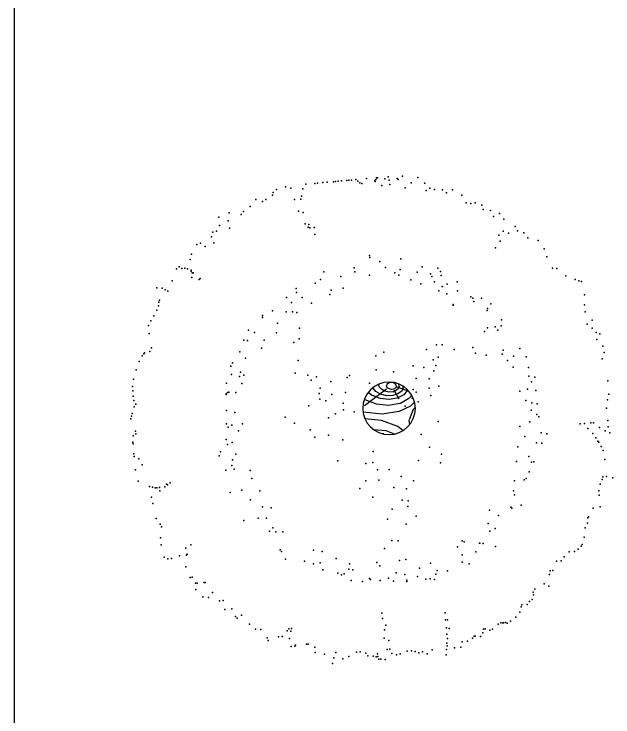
# Model space of a CAD drawing. Header units: inches. Extents: x 7658 to 73799, y 48 to 40262.
# Drawn here: x 34355 to 36069, y 12526 to 14540 of the extents above; entities that cross this region are included whole.
import ezdxf

# ---------------------------------------------------------------- set-up
doc = ezdxf.new("R2010")
doc.units = ezdxf.units.IN
doc.layers.add('www.cad-blocks.net', color=7, linetype='Continuous')
doc.styles.get("Standard").update_dxf_attribs({"font": 'arial.ttf'})

# ---------------------------------------------------------------- blocks, each defined once
blk = doc.blocks.new('A$C516926BB')
blk.add_line((22.968, 38.5194), (22.968, 0))
blk = doc.blocks.new('A$C1F537904')
for p, q in [((0.7323, 0.786), (0.6693, 0.7383)), ((0.7018, 0.7791), (0.6926, 0.7899)), ((0.6927, 0.7899), (0.6927, 0.7899)), ((0.7098, 0.8001), (0.7097, 0.7999)), ((0.7112, 0.7926), (0.7097, 0.7999)), ((0.7174, 0.7857), (0.7112, 0.7926)), ((0.7271, 0.7802), (0.7174, 0.7857)), ((0.7337, 0.8002), (0.7322, 0.7968)), ((0.733, 0.7931), (0.7322, 0.7968)), ((0.736, 0.7892), (0.733, 0.7931)), ((0.7375, 0.8035), (0.7337, 0.8002)), ((0.7404, 0.787), (0.736, 0.7892)), ((0.7422, 0.8048), (0.7375, 0.8035)), ((0.746, 0.7855), (0.7404, 0.787)), ((0.7479, 0.8051), (0.7421, 0.8048)), ((0.7517, 0.7859), (0.7459, 0.7855)), ((0.7535, 0.8037), (0.7479, 0.8051)), ((0.7553, 0.7873), (0.7517, 0.7859)), ((0.7567, 0.8016), (0.7535, 0.8037)), ((0.759, 0.7905), (0.7553, 0.7873)), ((0.7597, 0.7976), (0.7567, 0.8015)), ((0.7655, 0.7872), (0.7581, 0.7816)), ((0.7605, 0.794), (0.759, 0.7905)), ((0.7605, 0.794), (0.7597, 0.7977)), ((0.7923, 0.7809), (0.7626, 0.792)), ((0.7685, 0.7941), (0.7655, 0.7872)), ((0.7685, 0.7941), (0.767, 0.801)), ((0.7797, 0.7921), (0.7764, 0.7816)), ((0.7797, 0.792), (0.7794, 0.7947)), ((0.6919, 0.7673), (0.6798, 0.7769)), ((0.7138, 0.759), (0.6918, 0.7675)), ((0.7149, 0.7715), (0.7019, 0.7791)), ((0.7327, 0.7671), (0.7149, 0.7715)), ((0.7383, 0.7773), (0.7272, 0.7802)), ((0.7499, 0.7681), (0.7327, 0.7671)), ((0.7497, 0.778), (0.7383, 0.7773)), ((0.7581, 0.7816), (0.7497, 0.7779)), ((0.7641, 0.7729), (0.7499, 0.768)), ((0.7683, 0.7571), (0.7538, 0.7828)), ((0.782, 0.7702), (0.7628, 0.7604)), ((0.7764, 0.7816), (0.7641, 0.7729)), ((0.7926, 0.7836), (0.7821, 0.7702)), ((0.7927, 0.7841), (0.7926, 0.7836)), ((0.8042, 0.7692), (0.7959, 0.759)), ((0.671, 0.7552), (0.6689, 0.757)), ((0.7032, 0.7429), (0.6712, 0.7551)), ((0.7396, 0.7565), (0.7136, 0.7591)), ((0.7628, 0.7605), (0.7395, 0.7565)), ((0.7959, 0.759), (0.7717, 0.7452)), ((0.8124, 0.749), (0.8006, 0.7378)), ((0.738, 0.7396), (0.7029, 0.7431)), ((0.7715, 0.7452), (0.7378, 0.7395)), ((0.8006, 0.7378), (0.7682, 0.7222)), ((0.8088, 0.7282), (0.7967, 0.6979)), ((0.8145, 0.7333), (0.8088, 0.728)), ((0.6653, 0.7197), (0.6651, 0.7198)), ((0.7195, 0.7144), (0.6652, 0.7198)), ((0.7682, 0.7222), (0.7195, 0.7144)), ((0.7177, 0.6966), (0.6704, 0.7013)), ((0.764, 0.6794), (0.7177, 0.6966)), ((0.799, 0.6852), (0.7967, 0.6975)), ((0.7307, 0.6665), (0.6956, 0.67)), ((0.7546, 0.6574), (0.731, 0.6664)), ((0.7792, 0.6673), (0.7644, 0.679)), ((0.7232, 0.6577), (0.7232, 0.6599))]:
    blk.add_line(p, q)
blk.add_ellipse((0.7394, 0.7311), major_axis=(-0.0532, 0.0532), ratio=1, start_param=3.926991, end_param=10.210176)
for p in [(0.7034, 1.3918), (0.7059, 1.3921), (0.7366, 1.3949), (0.7778, 1.396), (0.822, 1.3923), (0.5012, 1.3734), (0.5268, 1.3757), (0.5345, 1.3764), (0.5498, 1.3778), (0.5626, 1.379), (0.5806, 1.3806), (0.5857, 1.3811), (0.5933, 1.3818), (0.6036, 1.3827), (0.6189, 1.3841), (0.624, 1.3846), (0.6317, 1.3853), (0.6445, 1.3865), (0.6501, 1.3818), (0.6557, 1.3772), (0.661, 1.3751), (0.6752, 1.3893), (0.699, 1.3837), (0.6992, 1.3811), (0.7013, 1.3865), (0.7182, 1.37), (0.7269, 1.3888), (0.7401, 1.3849), (0.7413, 1.3721), (0.7629, 1.3895), (0.7657, 1.3872), (0.8027, 1.3777), (0.8416, 1.3761), (0.4175, 1.358), (0.4426, 1.3655), (0.4584, 1.3618), (0.4921, 1.3597), (0.7859, 1.3633), (0.846, 1.3558), (0.8557, 1.3619), (0.869, 1.3579), (0.8923, 1.3575), (0.9207, 1.3575), (0.3582, 1.3295), (0.3865, 1.3295), (0.4061, 1.3416), (0.4079, 1.3494), (0.487, 1.3308), (0.4889, 1.3388), (0.9034, 1.3482), (0.9478, 1.3419), (0.3419, 1.3099), (0.3768, 1.3234), (0.4691, 1.3292), (0.9602, 1.3198), (0.9732, 1.3184), (0.986, 1.3196), (1.0046, 1.3135), (0.2816, 1.2915), (0.3226, 1.2952), (0.4798, 1.2966), (0.4931, 1.2927), (1.0084, 1.3009), (1.0293, 1.2977), (1.0558, 1.2898), (0.2519, 1.2785), (0.3156, 1.2869), (1.0386, 1.2805), (1.0677, 1.2728), (0.254, 1.2554), (0.2786, 1.268), (0.4987, 1.2597), (0.5073, 1.2501), (0.5092, 1.258), (0.5254, 1.2492), (1.1005, 1.2526), (0.2351, 1.2356), (0.2451, 1.2391), (0.283, 1.2478), (0.5127, 1.248), (0.5273, 1.2288), (1.0656, 1.2391), (1.0817, 1.2328), (1.1067, 1.2402), (1.1254, 1.2342), (0.2312, 1.2224), (1.0537, 1.2277), (1.0579, 1.21), (1.0579, 1.21), (1.137, 1.2198), (1.1661, 1.2121), (0.1893, 1.2006), (0.1993, 1.204), (0.213, 1.1949), (0.2379, 1.205), (1.0442, 1.1907), (0.1737, 1.1733), (0.6835, 1.1687), (1.1838, 1.1879), (0.17, 1.1575), (0.6845, 1.1629), (0.7134, 1.1517), (0.773, 1.1598), (1.191, 1.1654), (0.1311, 1.1307), (0.1383, 1.1365), (0.1465, 1.1321), (0.1542, 1.1328), (0.1621, 1.131), (0.6393, 1.1333), (0.7287, 1.1343), (0.7711, 1.1293), (0.834, 1.1368), (0.8788, 1.1324), (1.2068, 1.1332), (1.2198, 1.1319), (0.1728, 1.1268), (0.173, 1.1242), (0.176, 1.1193), (0.1786, 1.1195), (0.5523, 1.1227), (0.6017, 1.1086), (0.6413, 1.1221), (0.6833, 1.1124), (0.756, 1.1194), (0.767, 1.1128), (0.8196, 1.121), (0.8582, 1.1169), (0.8621, 1.1088), (0.8869, 1.1232), (0.8887, 1.1116), (1.245, 1.111), (0.1188, 1.0961), (0.1746, 1.1063), (0.1958, 1.1005), (0.1982, 1.1033), (0.5277, 1.0902), (0.5427, 1.1001), (0.8014, 1.0994), (0.8304, 1.088), (0.8697, 1.0936), (0.9346, 1.0938), (1.2718, 1.1005), (1.2824, 1.0963), (1.2903, 1.0944), (0.0741, 1.0765), (0.0898, 1.0753), (0.0979, 1.0709), (0.4733, 1.0747), (0.5733, 1.0699), (0.6077, 1.0759), (0.8817, 1.0682), (0.8918, 1.0805), (0.9061, 1.0874), (0.9357, 1.0677), (0.106, 1.0665), (0.4455, 1.049), (0.474, 1.063), (0.4902, 1.0491), (0.5699, 1.0577), (0.9046, 1.0593), (0.973, 1.051), (1.299, 1.0565), (0.0804, 1.0358), (0.0826, 1.0412), (0.46, 1.0346), (0.517, 1.0321), (0.9233, 1.0284), (0.9788, 1.0466), (0.9822, 1.0369), (1.0037, 1.0472), (1.0305, 1.0302), (1.299, 1.0281), (0.0749, 1.0121), (0.0788, 1.0253), (0.4055, 1.0108), (0.4451, 1.0074), (0.4633, 1.0079), (0.9226, 1.0268), (1.0203, 1.0117), (1.0211, 1.0171), (1.3008, 1.0077), (0.066, 0.9958), (0.377, 0.9967), (0.3772, 0.9916), (0.4754, 1.0058), (0.0505, 0.9686), (0.0505, 0.9686), (0.057, 0.9821), (0.4201, 0.9756), (1.06, 0.9675), (1.0615, 0.9852), (1.3066, 0.9721), (1.3211, 0.9837), (0.3366, 0.9549), (0.3541, 0.9484), (0.4169, 0.9474), (0.4834, 0.9608), (1.0126, 0.9515), (1.0207, 0.9618), (1.043, 0.9643), (1.0511, 0.955), (1.3206, 0.9604), (1.332, 0.9486), (0.0526, 0.9455), (0.3815, 0.9268), (0.4821, 0.9299), (1.3339, 0.9281), (1.3427, 0.9444), (0.3232, 0.9261), (0.3337, 0.9251), (0.4671, 0.92), (0.4671, 0.92), (0.8752, 0.9135), (0.8914, 0.913), (1.3511, 0.909), (0.0372, 0.8874), (0.0395, 0.8902), (0.0546, 0.8941), (0.0589, 0.9048), (0.3125, 0.8935), (0.3742, 0.9032), (0.7243, 0.8923), (0.8466, 0.8995), (0.9258, 0.8997), (0.9789, 0.9053), (0.9789, 0.9053), (0.9868, 0.8891), (1.0665, 0.8976), (1.1135, 0.9022), (1.3553, 0.8913), (0.0326, 0.8818), (0.3287, 0.875), (0.4796, 0.8681), (0.7016, 0.8814), (0.8653, 0.8705), (0.8804, 0.8778), (1.0173, 0.8839), (1.0629, 0.8859), (1.0786, 0.868), (1.0956, 0.8804), (1.1314, 0.879), (1.3492, 0.8728), (1.3492, 0.8728), (0.0237, 0.8655), (0.286, 0.8516), (0.2912, 0.8619), (0.8085, 0.853), (0.839, 0.8478), (0.8731, 0.8543), (1.0949, 0.8495), (1.1382, 0.8482), (0.0156, 0.8415), (0.2879, 0.8285), (0.3143, 0.8344), (0.324, 0.8263), (0.4708, 0.8322), (0.5072, 0.826), (0.7022, 0.8417), (0.7517, 0.8356), (0.8677, 0.8383), (0.0077, 0.8151), (0.3107, 0.8226), (0.5164, 0.8119), (0.5315, 0.8218), (0.5724, 0.8085), (0.6193, 0.8191), (0.6263, 0.8251), (0.8166, 0.817), (0.8546, 0.8154), (1.1398, 0.8231), (1.1476, 0.8069), (1.1566, 0.8201), (1.3653, 0.8097), (0.0044, 0.7941), (0.2743, 0.8037), (0.3182, 0.8024), (0.5423, 0.7888), (0.6837, 0.8028), (0.8538, 0.7891), (0.8814, 0.7948), (1.1357, 0.7863), (0.0056, 0.7813), (0.007, 0.7659), (0.273, 0.7728), (0.2732, 0.7709), (0.2771, 0.7764), (0.2806, 0.7778), (0.3009, 0.7766), (0.5395, 0.7732), (0.5758, 0.7706), (0.6151, 0.7763), (0.8081, 0.7852), (0.8171, 0.7773), (0.8591, 0.7675), (1.1137, 0.7805), (1.16, 0.7821), (1.3688, 0.7713), (0.0082, 0.7532), (0.5411, 0.7578), (0.5588, 0.7525), (0.6083, 0.7464), (0.8057, 0.7602), (0.8227, 0.75), (1.1305, 0.7532), (1.1484, 0.7473), (1.3651, 0.7555), (0.0098, 0.7352), (0.0142, 0.7434), (0.5096, 0.7387), (0.6086, 0.7266), (0.7853, 0.7369), (1.146, 0.7263), (1.1633, 0.7442), (1.3621, 0.732), (0.0019, 0.7087), (0.0038, 0.7166), (0.2739, 0.7249), (0.2977, 0.7188), (0.4415, 0.7059), (0.5859, 0.7156), (0.6391, 0.7213), (1.1621, 0.7133), (1.168, 0.7068), (0, 0.7008), (0.2738, 0.6865), (0.3201, 0.6872), (0.4684, 0.6889), (0.5657, 0.7038), (0.8804, 0.6937), (1.1426, 0.6929), (1.2862, 0.6864), (1.299, 0.6876), (1.317, 0.6892), (1.3246, 0.6899), (1.3653, 0.6962), (0.0135, 0.6659), (0.2784, 0.6771), (0.2889, 0.6829), (0.308, 0.6662), (0.5131, 0.6693), (1.1141, 0.6789), (1.3081, 0.6729), (1.3414, 0.6759), (1.3577, 0.6671), (1.367, 0.6782), (0.007, 0.6524), (0.0142, 0.6582), (0.5269, 0.6482), (0.5662, 0.6539), (0.8315, 0.6564), (1.1278, 0.6507), (1.1746, 0.6613), (1.1914, 0.6582), (1.3223, 0.6587), (1.3311, 0.6466), (1.3711, 0.6606), (0.0061, 0.6343), (0.0065, 0.6291), (0.2726, 0.6421), (0.277, 0.6272), (0.2904, 0.6329), (0.6071, 0.6406), (1.1612, 0.6325), (1.1766, 0.631), (1.3372, 0.6368), (1.3372, 0.6368), (1.34, 0.6345), (0.2565, 0.6066), (0.6937, 0.607), (0.8551, 0.6203), (1.1083, 0.6205), (1.3462, 0.6222), (1.3526, 0.6099), (0.0091, 0.601), (0.0098, 0.5934), (0.0233, 0.5868), (0.2529, 0.5948), (0.3002, 0.6), (0.8892, 0.6001), (1.1391, 0.5929), (1.3575, 0.5845), (0.0326, 0.5696), (0.2891, 0.5669), (0.2907, 0.5836), (0.5925, 0.5808), (0.6728, 0.5733), (0.6925, 0.5761), (0.8241, 0.5812), (0.8867, 0.575), (1.1042, 0.5787), (1.1469, 0.5767), (1.1541, 0.5776), (0.0133, 0.5549), (0.2724, 0.5543), (0.296, 0.5571), (0.342, 0.5532), (0.7063, 0.5551), (0.7401, 0.5558), (1.1407, 0.5488), (0.3462, 0.5298), (0.71, 0.5251), (0.7743, 0.5356), (1.126, 0.5259), (1.1323, 0.5297), (1.3498, 0.527), (1.3516, 0.535), (1.3619, 0.5359), (1.3802, 0.5324), (0.0215, 0.5222), (0.0215, 0.5222), (0.0538, 0.507), (0.0617, 0.5052), (0.0747, 0.5038), (0.0824, 0.5045), (0.0978, 0.5059), (0.1022, 0.514), (0.105, 0.5117), (0.1122, 0.5175), (0.1122, 0.5175), (0.6732, 0.5234), (0.7531, 0.5039), (0.8093, 0.5237), (1.0982, 0.5232), (1.3433, 0.5136), (0.0696, 0.5033), (0.0833, 0.4943), (0.2847, 0.4903), (0.3182, 0.4966), (0.3692, 0.4947), (0.6552, 0.5016), (0.7889, 0.5004), (1.0959, 0.4952), (1.0987, 0.4835), (1.3398, 0.4952), (0.0592, 0.4765), (0.3426, 0.4688), (0.6933, 0.4763), (0.7766, 0.4679), (0.7945, 0.4661), (1.341, 0.4824), (0.0634, 0.4589), (0.3768, 0.4486), (0.4014, 0.4456), (0.7929, 0.4494), (1.0878, 0.4482), (1.0909, 0.4451), (1.1173, 0.4532), (1.3237, 0.4447), (1.344, 0.4491), (0.7481, 0.442), (1.027, 0.4389), (1.0526, 0.4236), (0.0724, 0.4159), (0.3238, 0.4093), (0.3645, 0.4161), (0.388, 0.4167), (0.7347, 0.4132), (0.8172, 0.4217), (1.3082, 0.4175), (1.3105, 0.4203), (0.0843, 0.3989), (0.0875, 0.3914), (0.4064, 0.3887), (0.7879, 0.3993), (1.0232, 0.4012), (1.0429, 0.3866), (1.3005, 0.3884), (1.307, 0.4019), (0.397, 0.3791), (0.4149, 0.3773), (0.4353, 0.3775), (1.0278, 0.3793), (0.0852, 0.3602), (0.7471, 0.3527), (0.765, 0.351), (0.765, 0.351), (0.9483, 0.351), (0.9547, 0.349), (0.9979, 0.3449), (0.9995, 0.3445), (1.0084, 0.3436), (1.2977, 0.3623), (0.0871, 0.3398), (0.1576, 0.3307), (0.1722, 0.3398), (0.4279, 0.3254), (0.5235, 0.3249), (0.7267, 0.3295), (0.9351, 0.3341), (1.0441, 0.335), (1.2803, 0.3272), (1.2898, 0.3358), (1.2919, 0.3411), (0.0955, 0.3044), (0.139, 0.3084), (0.1595, 0.3102), (0.1618, 0.3131), (0.4315, 0.3213), (0.5478, 0.3208), (0.9489, 0.3112), (0.988, 0.3204), (1.241, 0.3056), (1.2551, 0.3198), (1.2705, 0.3212), (0.1062, 0.3002), (0.1164, 0.3012), (0.1164, 0.3012), (0.4433, 0.2986), (0.497, 0.2933), (0.5232, 0.2857), (0.5418, 0.2888), (0.5882, 0.3011), (0.6259, 0.2853), (0.7046, 0.2895), (0.769, 0.2952), (0.7869, 0.2982), (0.8579, 0.2873), (0.9489, 0.2905), (0.9689, 0.2857), (1.2188, 0.2932), (1.2188, 0.2932), (1.2188, 0.2932), (1.2317, 0.2944), (0.1574, 0.2765), (0.5501, 0.2687), (0.6239, 0.2703), (0.636, 0.2682), (0.7128, 0.2803), (0.8267, 0.2728), (0.8772, 0.2667), (0.907, 0.2652), (1.2007, 0.2658), (1.2084, 0.2665), (0.1704, 0.2468), (0.1755, 0.2472), (0.593, 0.2584), (0.6035, 0.2545), (0.6109, 0.2566), (0.6835, 0.2431), (0.7376, 0.2445), (0.7594, 0.2598), (0.7845, 0.2551), (0.8204, 0.2492), (0.8446, 0.2419), (0.8572, 0.2426), (0.8731, 0.2559), (1.1991, 0.2553), (0.1848, 0.23), (0.1899, 0.2304), (0.2104, 0.2323), (0.213, 0.2325), (0.6304, 0.2375), (0.663, 0.2346), (0.6862, 0.2409), (0.714, 0.2379), (0.7521, 0.2363), (0.79, 0.2388), (0.7902, 0.2346), (0.8693, 0.2405), (1.1835, 0.2281), (1.197, 0.2216), (0.1864, 0.2121), (0.2337, 0.2035), (1.1521, 0.2046), (1.1565, 0.2127), (0.2065, 0.1907), (0.222, 0.1895), (1.1488, 0.1837), (1.1528, 0.1969), (0.2539, 0.1795), (0.2641, 0.1805), (1.1172, 0.1627), (1.1193, 0.1681), (1.1347, 0.1695), (1.1417, 0.1778), (0.269, 0.1551), (0.2895, 0.157), (0.7189, 0.1445), (0.8995, 0.1454), (0.8995, 0.1454), (1.1135, 0.1469), (0.2993, 0.1346), (0.3049, 0.13), (0.317, 0.1388), (0.7203, 0.1291), (0.9013, 0.125), (0.9064, 0.1255), (0.9064, 0.1255), (1.0874, 0.1213), (1.1019, 0.1329), (0.34, 0.1126), (0.7299, 0.1094), (0.7299, 0.1094), (0.9034, 0.102), (1.0521, 0.1129), (1.0595, 0.1162), (1.0647, 0.1166), (1.0672, 0.1169), (1.0723, 0.1173), (1.0777, 0.1153), (1.0777, 0.1153), (0.3568, 0.0986), (0.3724, 0.0974), (0.4475, 0.094), (0.4521, 0.0995), (0.4579, 0.0923), (0.4598, 0.1002), (0.7259, 0.0961), (0.9051, 0.084), (0.9113, 0.1001), (1.0079, 0.0882), (1.0095, 0.0987), (1.0146, 0.0992), (1.0279, 0.0952), (1.0354, 0.0985), (0.39, 0.0732), (0.3933, 0.0658), (0.4233, 0.0762), (0.4336, 0.0772), (0.4547, 0.0714), (0.7255, 0.0729), (0.739, 0.0663), (0.9062, 0.0712), (0.9483, 0.0622), (0.9637, 0.0636), (0.9783, 0.0727), (0.983, 0.0782), (0.9855, 0.0785), (1.0012, 0.0773), (0.4593, 0.0486), (0.4696, 0.0496), (0.4719, 0.0523), (0.5026, 0.0551), (0.5078, 0.0556), (0.5266, 0.047), (0.7413, 0.0408), (0.9048, 0.0582), (0.9055, 0.0506), (0.9267, 0.0447), (0.9446, 0.0463), (0.528, 0.0316), (0.5543, 0.0263), (0.5543, 0.0263), (0.5873, 0.0319), (0.6466, 0.0321), (0.6568, 0.0331), (0.6727, 0.0294), (0.6785, 0.0221), (0.6941, 0.0209), (0.7064, 0.0272), (0.7337, 0.0401), (0.7476, 0.0284), (0.7476, 0.0284), (0.7608, 0.0244), (0.7709, 0.0279), (0.7909, 0.0349), (0.8036, 0.0361), (0.8036, 0.0361), (0.8141, 0.0345), (0.8248, 0.0303), (0.8348, 0.0338), (0.8483, 0.0273), (0.8627, 0.0389), (0.9028, 0.0245), (0.9039, 0.0401), (0.581, 0.0158), (0.6071, 0.013), (0.6246, 0.0198), (0.702, 0.0191), (0.7071, 0.0196), (0.7104, 0.0121), (0.7155, 0.0126), (0.7285, 0.0112), (0.5773, 0)]:
    blk.add_point(p)
at = {"oblique": 180, "text_generation_flag": 4, "width": 0.8, "flags": 9}
for tag in ['XSIZE', 'YSIZE']:
    blk.add_attdef(tag, (0.7165, 0.6881), '', height=0.000188, rotation=264.3252, dxfattribs=at)

msp = doc.modelspace()

# ---------------------------------------------------------------- block references
at = {"xscale": 1000, "yscale": 1000, "zscale": 1000}
msp.add_blockref('A$C1F537904', (34688.9, 12679), dxfattribs=at)
at = {"layer": 'www.cad-blocks.net', "color": 155, "true_color": 0x546d8e, "xscale": 1000, "yscale": 1000, "zscale": 1000}
msp.add_blockref('A$C516926BB', (11386.7, 694.4), dxfattribs=at)

doc.saveas('drawing.dxf')
